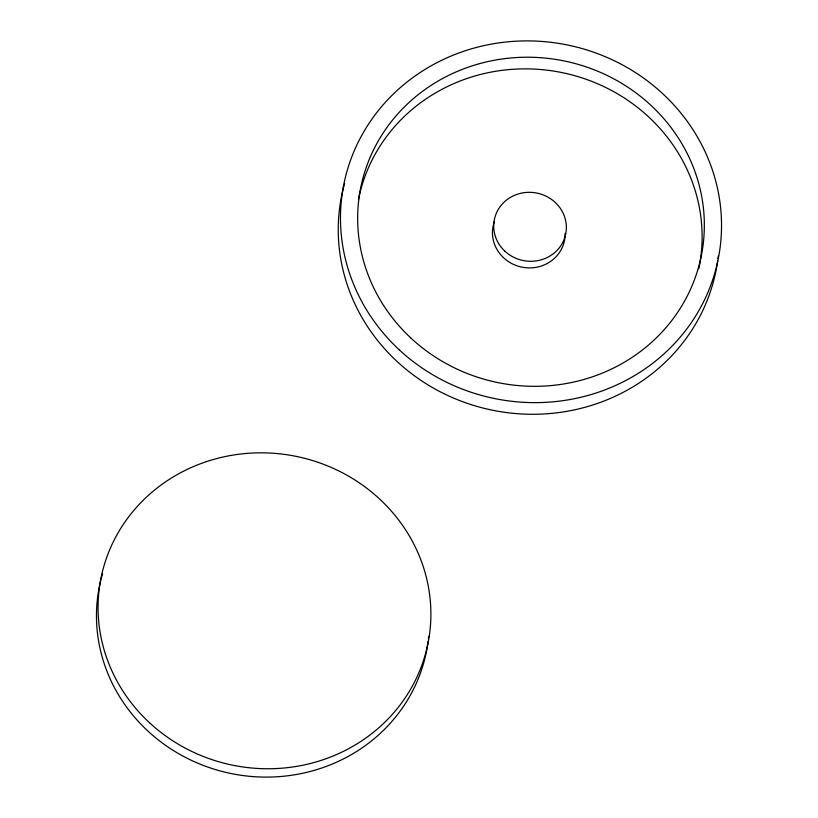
<?xml version="1.0" encoding="UTF-8"?>
<svg xmlns="http://www.w3.org/2000/svg" width="818" height="818" viewBox="0 0 818 818"><rect width="100%" height="100%" fill="white"/><g stroke="black" fill="none" stroke-linecap="round" stroke-linejoin="round"><path stroke-width="1.23" d="M428.09 641.363A166.729 157.639 10.8 0 1 233.733 774.053A166.729 157.639 10.8 0 1 100.911 579.706M101.217 578.5A166.729 157.639 10.8 0 1 102.557 573.674M428.642 636.384A166.729 157.639 10.8 0 1 428.387 638.868M717.652 260.932A190.891 180.492 10.8 0 1 491.69 410.053A190.891 180.492 10.8 0 1 344.634 183.375M718.255 256.126A190.891 180.492 10.8 0 1 717.979 258.529M358.509 199.224A173.672 164.213 10.8 0 1 561.905 72.577A173.672 164.213 10.8 0 1 698.807 268.764M565.105 233.355A36.411 34.428 10.8 0 1 523.264 267.394A36.411 34.428 10.8 0 1 494.369 221.668M149.449 722.672A166.729 157.639 10.8 0 0 426.137 651.425A166.729 157.639 10.8 0 0 217.833 458.274A166.729 157.639 10.8 0 0 149.449 722.672M399.307 349.869A190.891 180.492 10.8 0 0 716.098 268.294A190.891 180.492 10.8 0 0 477.6 47.137A190.891 180.492 10.8 0 0 399.307 349.869M411.188 338.315A173.672 164.213 10.8 0 0 699.4 264.091A173.672 164.213 10.8 0 0 482.416 62.894A173.672 164.213 10.8 0 0 411.188 338.315M504.921 251.228A36.411 34.428 10.8 0 0 565.34 235.676A36.411 34.428 10.8 0 0 519.859 193.498A36.411 34.428 10.8 0 0 504.921 251.228"/></g></svg>
